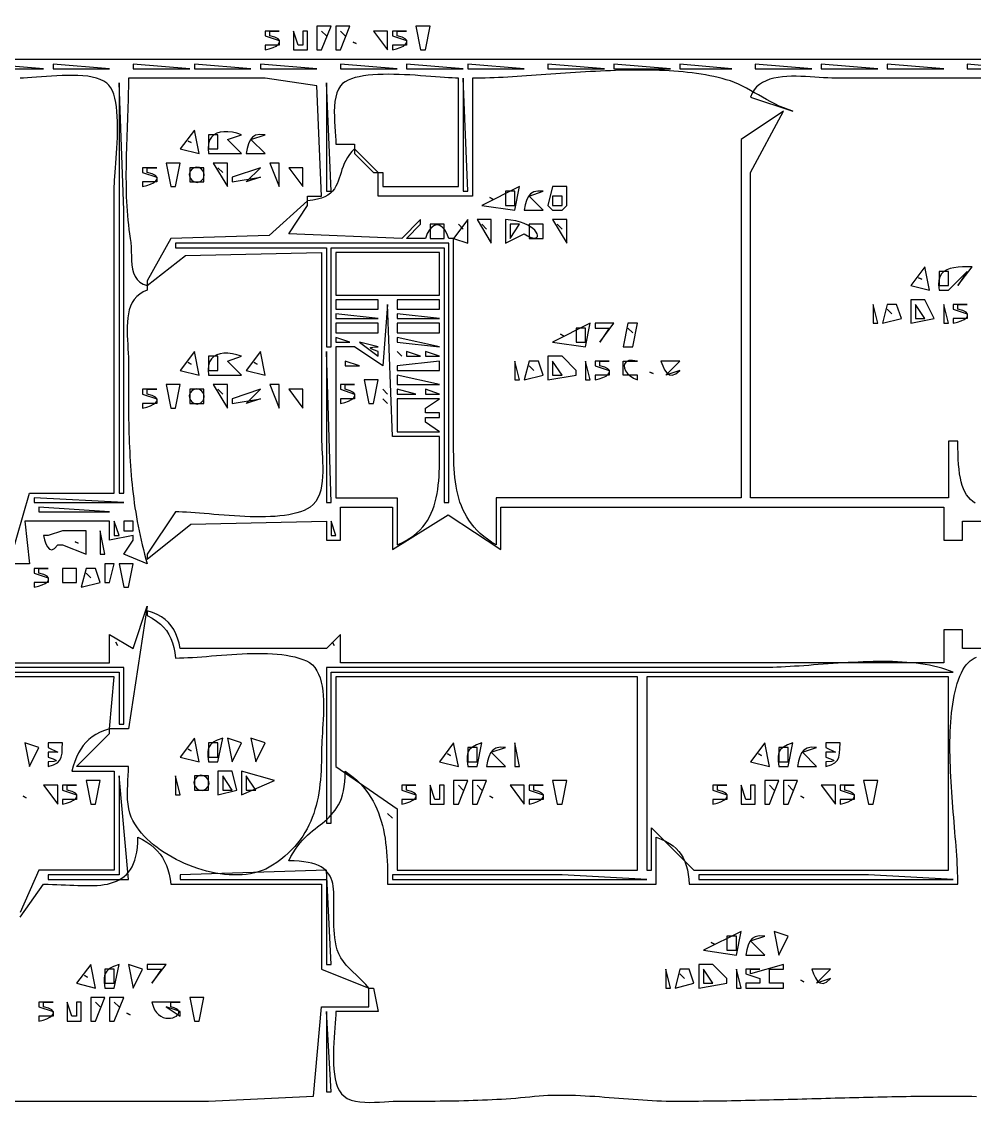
# Model space of a CAD drawing. Extents: x 0 to 1224, y 0 to 792.
# Drawn here: x 914.3 to 1116.5, y 324.7 to 554 of the extents above; entities that cross this region are included whole.
import ezdxf

# ---------------------------------------------------------------- set-up
doc = ezdxf.new("R2010")
doc.units = 0
doc.layers.add('C7', color=7, linetype='CONTINUOUS')

msp = doc.modelspace()

# ---------------------------------------------------------------- linework, layer by layer
at = {"layer": 'C7'}
for points in [[(706, 546), (1159, 546), (1159, 498), (1191, 498), (1191, 453), (1207, 453), (1207, 773), (49, 773)], [(977, 553), (977, 548), (978, 548), (980, 553), (977, 553)], [(981, 553), (981, 548), (982, 548), (984, 553), (981, 553)], [(998, 553), (999, 548), (1000, 548), (1001, 553), (998, 553)], [(966, 552), (966, 551), (969, 550), (969, 549), (966, 549), (966, 548), (966.8898, 548.2117), (967.6847, 548.4919), (968.3419, 548.8242), (968.8187, 549.1924), (969.0722, 549.5801), (969.0599, 549.9711), (968.7389, 550.3489), (968.0665, 550.6973), (967, 551), (967, 552), (969, 552), (966, 552)], [(972, 552), (972, 548), (975, 548), (975, 552), (974, 552), (974, 549), (973, 549), (972, 552)], [(978, 552), (979, 551), (978, 552)], [(982, 552), (983, 551), (982, 552)], [(989, 552), (992, 548), (992, 552), (991, 552), (989, 552)], [(993, 552), (993, 551), (996, 550), (996, 549), (993, 549), (993, 548), (993.8899, 548.2117), (994.6848, 548.4919), (995.342, 548.8242), (995.8187, 549.1924), (996.0722, 549.5801), (996.0599, 549.9711), (995.7388, 550.3489), (995.0665, 550.6973), (994, 551), (994, 552), (996, 552), (993, 552)], [(984.666687, 549.666687), (985.333313, 549.333313), (984.666687, 549.666687)], [(907, 545), (907, 544), (919, 544), (907, 545)], [(921, 545), (921, 544), (933, 544), (921, 545)], [(938, 545), (938, 544), (950, 544), (938, 545)], [(951, 545), (951, 544), (963, 544), (951, 545)], [(965, 545), (965, 544), (977, 544), (965, 545)], [(982, 545), (982, 544), (994, 544), (982, 545)], [(1138, 542), (1087, 542), (1086.2214, 542.0133), (1085.3894, 542.0492), (1084.5114, 542.1014), (1083.5949, 542.1639), (1082.6472, 542.2303), (1081.6759, 542.2947), (1080.6884, 542.3508), (1079.6921, 542.3923), (1078.6946, 542.4133), (1077.7032, 542.4074), (1076.7254, 542.3686), (1075.7687, 542.2906), (1074.8405, 542.1672), (1073.9483, 541.9924), (1073.0995, 541.76), (1072.3016, 541.4637), (1071.562, 541.0974), (1070.8882, 540.6549), (1070.2877, 540.1301), (1069.7678, 539.5168), (1069.3361, 538.8088), (1069, 538), (1078, 535), (1077.0092, 535.322), (1076.0447, 535.688), (1075.104, 536.0914), (1074.1844, 536.5253), (1073.2834, 536.9832), (1072.3983, 537.4583), (1071.5266, 537.9439), (1070.6657, 538.4333), (1069.813, 538.9199), (1068.9659, 539.3968), (1068.1218, 539.8575), (1067.2782, 540.2952), (1066.4324, 540.7032), (1065.5819, 541.0748), (1064.7241, 541.4033), (1063.8564, 541.6821), (1062.9967, 541.9189), (1062.1228, 542.1387), (1061.2352, 542.3419), (1060.3343, 542.529), (1059.4208, 542.7005), (1058.4952, 542.8569), (1057.5579, 542.9986), (1056.6095, 543.1262), (1055.6505, 543.2401), (1054.6814, 543.3408), (1053.7028, 543.4288), (1052.7151, 543.5045), (1051.719, 543.5684), (1050.7149, 543.6211), (1049.7033, 543.663), (1048.6848, 543.6946), (1047.6598, 543.7163), (1046.629, 543.7286), (1045.5928, 543.7321), (1044.5518, 543.7272), (1043.5064, 543.7144), (1042.4573, 543.6942), (1041.4048, 543.667), (1040.3496, 543.6333), (1039.2922, 543.5936), (1038.233, 543.5485), (1037.1727, 543.4983), (1036.1116, 543.4435), (1035.0505, 543.3847), (1033.9897, 543.3223), (1032.9298, 543.2568), (1031.8713, 543.1887), (1030.8147, 543.1184), (1029.7606, 543.0465), (1028.7095, 542.9734), (1027.6619, 542.8996), (1026.6184, 542.8256), (1025.5794, 542.7518), (1024.5454, 542.6788), (1023.5171, 542.607), (1022.4948, 542.537), (1021.4792, 542.4691), (1020.4708, 542.4038), (1019.4701, 542.3418), (1018.4775, 542.2833), (1017.4937, 542.229), (1016.5191, 542.1792), (1015.5543, 542.1345), (1014.5998, 542.0954), (1013.6561, 542.0623), (1012.7238, 542.0358), (1011.8033, 542.0162), (1010.8952, 542.0041), (1010, 542), (1010, 517), (990, 517), (990, 522), (991, 522), (991, 519), (1007, 519), (1007, 542), (1006.3832, 542.0104), (1005.6808, 542.0399), (1004.9003, 542.0855), (1004.0489, 542.1442), (1003.1343, 542.2132), (1002.1638, 542.2895), (1001.1448, 542.3701), (1000.0847, 542.4522), (998.9911, 542.5328), (997.8712, 542.6091), (996.7326, 542.678), (995.5827, 542.7366), (994.4289, 542.7821), (993.2787, 542.8115), (992.1394, 542.8218), (991.0185, 542.8102), (989.9235, 542.7737), (988.8616, 542.7094), (987.8405, 542.6144), (986.8675, 542.4857), (985.9501, 542.3204), (985.0956, 542.1156), (984.3115, 541.8684), (983.6052, 541.5758), (982.9842, 541.2349), (982.4559, 540.8428), (982.0278, 540.3966)], [(996, 545), (996, 544), (1008, 544), (996, 545)], [(1009, 545), (1009, 544), (1021, 544), (1009, 545)], [(1026, 545), (1026, 544), (1038, 544), (1026, 545)], [(1040, 545), (1040, 544), (1052, 544), (1040, 545)], [(1054, 545), (1054, 544), (1065, 544), (1054, 545)], [(1070, 545), (1070, 544), (1082, 544), (1070, 545)], [(1084, 545), (1084, 544), (1096, 544), (1084, 545)], [(1098, 545), (1098, 544), (1110, 544), (1098, 545)], [(1115, 545), (1115, 544), (1126, 544), (1115, 545)], [(912, 440), (916, 454), (934, 454), (934, 519), (934.0116, 519.6317), (934.044, 520.3534), (934.0934, 521.1563), (934.1561, 522.0313), (934.2282, 522.9696), (934.3061, 523.9624), (934.3859, 525.0005), (934.4639, 526.0753), (934.5363, 527.1777), (934.5994, 528.2988), (934.6494, 529.4298), (934.6826, 530.5616), (934.6952, 531.6855), (934.6833, 532.7925), (934.6434, 533.8736), (934.5715, 534.9201), (934.464, 535.9229), (934.317, 536.8731), (934.1268, 537.7619), (933.8897, 538.5803), (933.6019, 539.3195), (933.2596, 539.9704), (932.8591, 540.5243), (932.3966, 540.9722), (931.7616, 541.3946), (931.0292, 541.7428), (930.2101, 542.0228), (929.3148, 542.2402), (928.3541, 542.4011), (927.3386, 542.5112), (926.279, 542.5765), (925.1859, 542.6029), (924.07, 542.5961), (922.9419, 542.5621), (921.8123, 542.5068), (920.6918, 542.4359), (919.5911, 542.3555), (918.521, 542.2713), (917.4919, 542.1893), (916.5146, 542.1153), (915.5997, 542.0551), (914.758, 542.0147), (914, 542)], [(982.0277, 540.3966), (981.5765, 539.695), (981.2331, 538.8877), (980.9849, 537.9921), (980.8195, 537.0255), (980.7244, 536.0053), (980.6872, 534.9489), (980.6954, 533.8736), (980.7365, 532.7969), (980.7981, 531.7362), (980.8677, 530.7087), (980.9329, 529.7319), (980.9811, 528.8232), (981, 528), (985, 528), (985, 527), (984.398, 526.4188), (983.8883, 525.8174), (983.459, 525.1998), (983.0984, 524.5703), (982.7949, 523.9331), (982.5366, 523.2924), (982.312, 522.6524), (982.1091, 522.0174), (981.9165, 521.3914), (981.7222, 520.7789), (981.5146, 520.1838), (981.2819, 519.6105), (981.0126, 519.0632), (980.6947, 518.546), (980.3166, 518.0633), (979.8666, 517.6191), (979.333, 517.2177), (978.704, 516.8633), (977.9679, 516.5601), (977.113, 516.3124), (976.1276, 516.1242), (975, 516), (975, 517), (978, 517), (976.972229, 540.396606), (966, 542), (937, 542), (936.9964, 541.0248), (936.9864, 540.0443), (936.9704, 539.0589), (936.9493, 538.069), (936.9238, 537.0749), (936.8945, 536.0769), (936.8621, 535.0754), (936.8274, 534.0708), (936.791, 533.0634), (936.7536, 532.0535), (936.716, 531.0416), (936.6789, 530.0279), (936.6428, 529.0128), (936.6086, 527.9967), (936.577, 526.9799), (936.5486, 525.9628), (936.5241, 524.9457), (936.5043, 523.929), (936.4898, 522.913), (936.4813, 521.8981), (936.4796, 520.8846), (936.4853, 519.8729), (936.4991, 518.8633), (936.5218, 517.8563), (936.5541, 516.852), (936.5965, 515.851), (936.6499, 514.8535), (936.715, 513.8599), (936.7924, 512.8706), (936.8828, 511.8858), (936.987, 510.906), (937.1055, 509.9316), (937.2393, 508.9628), (937.3889, 508), (937.5002, 507.1104), (937.564, 506.1808), (937.6008, 505.2275), (937.6311, 504.267), (937.6754, 503.3155), (937.7543, 502.3896), (937.8883, 501.5056), (938.098, 500.6799), (938.4038, 499.9289), (938.8264, 499.269), (939.3863, 498.7166), (940.1039, 498.2881), (941, 498), (941, 497), (940.138, 496.6446), (939.3958, 496.1973), (938.7651, 495.6659), (938.2374, 495.058), (937.8045, 494.3813), (937.4579, 493.6436), (937.1892, 492.8525), (936.9902, 492.0157), (936.8524, 491.141), (936.7674, 490.2361), (936.7269, 489.3085), (936.7225, 488.3661), (936.7459, 487.4166), (936.7887, 486.4675), (936.8424, 485.5267), (936.8988, 484.6019), (936.9494, 483.7007), (936.9859, 482.8308), (937, 482), (936.9996, 480.954), (936.9988, 479.9124), (936.9979, 478.875), (936.9972, 477.8417), (936.9972, 476.8123), (936.9981, 475.7867), (937.0003, 474.7646), (937.0043, 473.7459), (937.0103, 472.7305), (937.0187, 471.7182), (937.0299, 470.7089), (937.0442, 469.7023), (937.062, 468.6983), (937.0837, 467.6968), (937.1095, 466.6976), (937.14, 465.7005), (937.1753, 464.7054), (937.2159, 463.7121), (937.2622, 462.7205), (937.3145, 461.7303), (937.3731, 460.7415), (937.4385, 459.7539), (937.511, 458.7673), (937.5908, 457.7815), (937.6785, 456.7964), (937.7744, 455.8119), (937.8787, 454.8277), (937.992, 453.8437), (938.1144, 452.8598), (938.2465, 451.8757), (938.3885, 450.8914), (938.5409, 449.9067), (938.7039, 448.9213), (938.8779, 447.9352), (939.0633, 446.9482), (939.2605, 445.9601), (939.4698, 444.9708), (939.6916, 443.9801), (939.9261, 442.9878), (940.1739, 441.9938), (940.4352, 440.998), (940.7105, 440.0001), (941, 439), (936, 441), (938, 444), (938, 445), (933, 444), (933, 448), (915, 448), (916, 439), (912, 439)], [(1008, 542), (1008, 518), (1009, 518), (1008, 542)], [(935, 541), (935, 454), (936, 454), (936.003845, 514), (935, 541)], [(979, 541), (979, 518), (980, 518), (979, 541)], [(1076, 535), (1067, 529), (1067, 453), (1015, 453), (1015, 443), (1014.0615, 443.578), (1013.1906, 444.1777), (1012.3849, 444.7986), (1011.6416, 445.4404), (1010.9585, 446.1025), (1010.3328, 446.7846), (1009.7621, 447.4863), (1009.2438, 448.2071), (1008.7755, 448.9467), (1008.3545, 449.7045), (1007.9784, 450.4802), (1007.6447, 451.2734), (1007.3507, 452.0837), (1007.0941, 452.9106), (1006.8721, 453.7537), (1006.6825, 454.6126), (1006.5225, 455.4869), (1006.3897, 456.3762), (1006.2815, 457.28), (1006.1954, 458.1979), (1006.129, 459.1295), (1006.0796, 460.0745), (1006.0447, 461.0323), (1006.0219, 462.0026), (1006.0085, 462.9849), (1006.0021, 463.9789), (1006.0001, 464.984), (1006, 466), (1006, 508), (1009, 507), (1009, 512), (1006, 508), (1005, 508), (1004.584, 509.0377), (1004.1121, 509.8449), (1003.598, 510.4214), (1003.056, 510.7673), (1002.5, 510.8826), (1001.9439, 510.7673), (1001.4019, 510.4214), (1000.8878, 509.8448), (1000.4159, 509.0377), (1000, 508), (996, 508), (999, 511), (999, 512), (995, 508), (971, 509), (975, 515), (975, 516), (966.86731, 508.603394), (946, 508), (941, 499), (941, 498), (949.128845, 504.396606), (978, 505), (978, 465), (978.0141, 464.2255), (978.0504, 463.3805), (978.0992, 462.4775), (978.1512, 461.5285), (978.1968, 460.5459), (978.2265, 459.5419), (978.2309, 458.5288), (978.2005, 457.519), (978.1257, 456.5246), (977.9972, 455.5579), (977.8055, 454.6313), (977.541, 453.7569), (977.1944, 452.9471), (976.756, 452.2141), (976.2164, 451.5702), (975.5663, 451.0277), (974.953, 450.6509), (974.2773, 450.3183), (973.5434, 450.0278), (972.7553, 449.7771), (971.9174, 449.564), (971.0337, 449.3862), (970.1085, 449.2417), (969.146, 449.1281), (968.1503, 449.0433), (967.1257, 448.9851), (966.0763, 448.9513), (965.0064, 448.9395), (963.92, 448.9478), (962.8214, 448.9737), (961.7148, 449.0152), (960.6043, 449.07), (959.4942, 449.136), (958.3886, 449.2108), (957.2918, 449.2923), (956.2079, 449.3783), (955.141, 449.4667), (954.0955, 449.555), (953.0754, 449.6413), (952.085, 449.7232), (951.1285, 449.7986), (950.2099, 449.8652), (949.3336, 449.9208), (948.5038, 449.9633), (947.7245, 449.9904), (947, 450), (941, 441), (941, 440), (950.212952, 447.396606), (979, 448), (979, 444), (982, 444), (982, 451), (993, 451), (993, 442), (1004.869629, 449.368835), (1016, 442), (1016, 451), (1110, 451), (1110, 444), (1114, 444), (1114, 448), (1127, 448)], [(1116.673, 451.8144), (1116.1385, 452.1984), (1115.6559, 452.6296), (1115.2226, 453.1105), (1114.8364, 453.6436), (1114.4948, 454.2313), (1114.1955, 454.8761), (1113.9361, 455.5803), (1113.7141, 456.3465), (1113.5272, 457.1771), (1113.3729, 458.0745), (1113.249, 459.0412), (1113.153, 460.0797), (1113.0824, 461.1923), (1113.035, 462.3816), (1113.0083, 463.65), (1113, 465), (1111, 465), (1111, 453), (1069, 453), (1069.019287, 521.996155), (1076, 535)], [(951, 531), (948, 527), (952, 526), (951, 531)], [(954, 526), (961, 526), (958, 529), (961, 530), (960.012, 530.3037), (959.0482, 530.5178), (958.1234, 530.6345), (957.2524, 530.6459), (956.4501, 530.544), (955.7312, 530.3211), (955.1106, 529.9692), (954.6031, 529.4805), (954.2234, 528.8471), (953.9865, 528.0611), (953.907, 527.1147), (954, 526)], [(954, 530), (954, 527), (956, 527), (956, 530), (954, 530)], [(962, 526), (966, 526), (963, 529), (966, 530), (964.866, 530.0624), (963.9871, 529.8794), (963.3227, 529.4714), (962.8323, 528.8591), (962.4754, 528.0627), (962.2115, 527.1028), (962, 526)], [(949.666687, 528.666687), (950.333313, 528.333313), (949.666687, 528.666687)], [(985, 527), (985, 526), (989, 522), (990, 522), (985, 527)], [(940, 523), (940, 522), (943, 521), (943, 520), (940, 520), (940, 519), (940.8899, 519.2117), (941.6848, 519.4919), (942.342, 519.8242), (942.8187, 520.1925), (943.0722, 520.5802), (943.0599, 520.9711), (942.7388, 521.3489), (942.0665, 521.6973), (941, 522), (941, 523), (943, 523), (940, 523)], [(945, 524), (946, 519), (947, 519), (948, 524), (945, 524)], [(950.602661, 522.843384), (950.0654, 522.2691), (949.8974, 521.6017), (950.0358, 520.9351), (950.4177, 520.3632), (950.9804, 519.9802), (951.6612, 519.88), (952.3973, 520.1566), (952.9344, 520.7307), (953.1024, 521.3981), (952.9641, 522.0647), (952.5822, 522.6366), (952.0195, 523.0196), (951.3387, 523.1199), (950.6027, 522.8434)], [(950, 523), (950, 520), (953, 520), (953, 523), (950, 523)], [(955, 524), (958, 519), (958, 524), (955, 524)], [(956, 523), (957, 522), (956, 523)], [(959, 521), (959, 520), (965, 521), (962, 520), (965, 523), (959, 521)], [(967, 524), (969, 519), (969, 524), (967, 524)], [(971, 523), (974, 519), (974, 523), (973, 523), (971, 523)], [(1012, 515), (1019, 514), (1020, 519), (1012, 515)], [(1027, 519), (1026, 515), (1027, 514), (1029, 514), (1030, 515), (1030, 519), (1027, 519)], [(1013.666687, 516.666687), (1014.333313, 516.333313), (1013.666687, 516.666687)], [(1017, 518), (1017, 515), (1019, 515), (1019, 518), (1017, 518)], [(1021, 514), (1025, 514), (1022, 517), (1025, 518), (1023.866, 518.0624), (1022.9871, 517.8794), (1022.3227, 517.4714), (1021.8323, 516.859), (1021.4754, 516.0626), (1021.2115, 515.1028), (1021, 514)], [(1027, 517), (1027, 515), (1029, 515), (1029, 517), (1027, 517)], [(1011, 512), (1014, 507), (1014, 512), (1011, 512)], [(1017, 512), (1017, 507), (1021, 509), (1021.6752, 508.5797), (1022.2603, 508.2938), (1022.7538, 508.1299), (1023.1543, 508.0756), (1023.4602, 508.1186), (1023.6702, 508.2464), (1023.7827, 508.4467), (1023.7964, 508.7072), (1023.7096, 509.0153), (1023.5211, 509.3589), (1023.2292, 509.7254), (1022.8326, 510.1026), (1022.3297, 510.4779), (1021.7192, 510.8392), (1020.9995, 511.1739), (1020.1692, 511.4697), (1019.2268, 511.7142), (1018.1709, 511.8951), (1017, 512)], [(1027, 512), (1030, 507), (1030, 512), (1027, 512)], [(1001, 511), (1001, 508), (1004, 508), (1004, 511), (1001, 511)], [(1007, 511), (1008, 510), (1007, 511)], [(1012, 511), (1013, 510), (1012, 511)], [(1018, 511), (1018, 508), (1020, 511), (1018, 511)], [(1022, 511), (1022, 508), (1025, 508), (1025, 511), (1022, 511)], [(1028, 511), (1029, 510), (1028, 511)], [(947, 507), (947, 506), (979, 506), (979, 485), (980, 485), (980, 506), (1004, 506), (1004, 452), (1005, 452), (1005, 507), (947, 507)], [(981, 505), (981, 496), (1003, 496), (1003, 505), (981, 505)], [(1106, 502), (1103, 498), (1107, 497), (1106, 502)], [(1109, 497), (1111, 497), (1115, 501), (1113, 498), (1116, 502), (1114.9705, 501.9861), (1113.9788, 501.9576), (1113.0378, 501.8968), (1112.1605, 501.7863), (1111.36, 501.6083), (1110.6492, 501.3454), (1110.0413, 500.98), (1109.5493, 500.4944), (1109.1861, 499.8713), (1108.9648, 499.0928), (1108.8984, 498.1416), (1109, 497)], [(1109, 501), (1109, 498), (1111, 498), (1111, 501), (1109, 501)], [(1104.666626, 499.666656), (1105.333374, 499.333344), (1104.666626, 499.666656)], [(981, 495), (981, 493), (990, 493), (990, 495), (981, 495)], [(992, 494), (991, 481), (985, 485), (981, 485), (981, 453), (994, 453), (994, 443), (994.9868, 443.428), (995.8994, 443.8974), (996.7407, 444.4066), (997.5133, 444.9538), (998.2204, 445.5373), (998.8647, 446.1554), (999.4492, 446.8064), (999.9766, 447.4887), (1000.45, 448.2004), (1000.8722, 448.9399), (1001.246, 449.7055), (1001.5744, 450.4955), (1001.8603, 451.3081), (1002.1065, 452.1417), (1002.3158, 452.9945), (1002.4913, 453.8649), (1002.6358, 454.7511), (1002.7521, 455.6514), (1002.8432, 456.5642), (1002.9119, 457.4877), (1002.9612, 458.4202), (1002.9938, 459.36), (1003.0128, 460.3054), (1003.0209, 461.2548), (1003.021, 462.2062), (1003.0161, 463.1582), (1003.0091, 464.109), (1003.0027, 465.0568), (1003, 466), (993, 466), (992, 494)], [(994, 495), (994, 493), (1003, 493), (1003, 495), (994, 495)], [(1095, 494), (1095, 490), (1096, 490), (1095, 494)], [(1098, 494), (1097, 490), (1101, 491), (1100, 494), (1098, 494)], [(1098, 493), (1099, 492), (1098, 493)], [(1103, 495), (1103, 490), (1108, 491), (1106, 495), (1103, 495)], [(1104, 494), (1104, 491), (1105, 491), (1106, 491), (1104, 494)], [(1110, 494), (1110, 490), (1111, 490), (1110, 494)], [(1112, 494), (1112, 493), (1115, 492), (1115, 491), (1112, 491), (1112, 490), (1112.8898, 490.2117), (1113.6847, 490.4919), (1114.3419, 490.8242), (1114.8187, 491.1925), (1115.0722, 491.5802), (1115.0599, 491.9711), (1114.7389, 492.3489), (1114.0665, 492.6973), (1113, 493), (1113, 494), (1115, 494), (1112, 494)], [(981, 492), (981, 491), (990, 491), (981, 492)], [(994, 492), (994, 491), (1003, 491), (994, 492)], [(981, 490), (981, 488), (990, 488), (990, 490), (981, 490)], [(994, 490), (994, 488), (1003, 488), (1003, 490), (994, 490)], [(1027, 486), (1034, 485), (1035, 490), (1027, 486)], [(1032, 489), (1032, 486), (1034, 486), (1034, 489), (1032, 489)], [(1036, 490), (1036, 489), (1039, 489), (1037, 486), (1040, 490), (1036, 490)], [(1043, 490), (1042, 485), (1043, 485), (1044, 485), (1045, 490), (1043, 490)], [(1043, 489), (1044, 488), (1043, 489)], [(981, 487), (981, 486), (984, 486), (981, 487)], [(994, 487), (994, 486), (1003, 485), (994, 487)], [(1028.666626, 487.666656), (1029.333374, 487.333344), (1028.666626, 487.666656)], [(951, 484), (948, 480), (952, 479), (951, 484)], [(965, 484), (962, 480), (966, 479), (965, 484)], [(979, 484), (979, 452), (980, 452), (979, 484)], [(986, 486), (990, 483), (990, 484), (989.0021, 484.3548), (988.4176, 484.6342), (988.3321, 484.8361), (988.831, 484.9587), (990, 485), (986, 486)], [(994, 484), (995, 483), (994, 484)], [(996, 484), (996, 483), (999, 483), (996, 484)], [(1000, 484), (1000, 483), (1003, 483), (1000, 484)], [(949.666687, 481.666656), (950.333313, 481.333344), (949.666687, 481.666656)], [(954, 479), (961, 479), (958, 482), (961, 483), (960.012, 483.3037), (959.0482, 483.5179), (958.1234, 483.6346), (957.2524, 483.6459), (956.4501, 483.5441), (955.7312, 483.3212), (955.1106, 482.9693), (954.603, 482.4806), (954.2234, 481.8471), (953.9864, 481.0612), (953.907, 480.1147), (954, 479)], [(954, 483), (954, 480), (956, 480), (956, 483), (954, 483)], [(963.666687, 481.666656), (964.333313, 481.333344), (963.666687, 481.666656)], [(983, 482), (983, 481), (986, 481), (983, 482)], [(994, 481), (994, 480), (1003, 480), (1003, 482), (994, 481)], [(1019, 482), (1019, 478), (1020, 478), (1019, 482)], [(1022, 482), (1021, 478), (1025, 479), (1024, 482), (1022, 482)], [(1026, 483), (1026, 478), (1032, 479), (1032, 480), (1029, 483), (1026, 483)], [(1027, 482), (1027, 479), (1028, 479), (1029, 479), (1027, 482)], [(1034, 482), (1034, 478), (1035, 478), (1034, 482)], [(1036, 482), (1036, 481), (1039, 480), (1039, 479), (1036, 479), (1036, 478), (1036.8898, 478.2117), (1037.6847, 478.4919), (1038.3419, 478.8242), (1038.8187, 479.1925), (1039.0722, 479.5802), (1039.0599, 479.9711), (1038.7389, 480.3489), (1038.0665, 480.6973), (1037, 481), (1037, 482), (1039, 482), (1036, 482)], [(1045, 478), (1045, 479), (1042, 479), (1042, 482), (1045, 482), (1043.9802, 482.1463), (1043.1989, 482.0889), (1042.6445, 481.8617), (1042.3055, 481.4985), (1042.1705, 481.0334), (1042.228, 480.5002), (1042.4664, 479.9328), (1042.8743, 479.3651), (1043.4401, 478.8312), (1044.1525, 478.3648), (1045, 478)], [(1050, 482), (1050.3568, 481.0001), (1050.7618, 480.1368), (1051.229, 479.471), (1051.7724, 479.0636), (1052.406, 478.9753), (1053.1438, 479.2671), (1054, 480), (1051, 479), (1054, 482), (1050, 482)], [(1022, 481), (1023, 480), (1022, 481)], [(1047.666626, 479.666656), (1048.333374, 479.333344), (1047.666626, 479.666656)], [(945, 477), (946, 472), (947, 472), (948, 477), (945, 477)], [(955, 477), (958, 472), (958, 477), (955, 477)], [(967, 477), (969, 472), (969, 477), (967, 477)], [(982, 477), (982, 476), (985, 475), (985, 474), (982, 474), (982, 473), (982.8899, 473.2117), (983.6848, 473.4919), (984.342, 473.8242), (984.8188, 474.1925), (985.0723, 474.5802), (985.06, 474.9711), (984.7389, 475.3489), (984.0665, 475.6973), (983, 476), (983, 477), (985, 477), (982, 477)], [(987, 478), (988, 473), (989, 473), (990, 478), (987, 478)], [(994, 479), (994, 477), (1003, 477), (994, 479)], [(940, 476), (940, 475), (943, 474), (943, 473), (940, 473), (940, 472), (940.8899, 472.2117), (941.6848, 472.4919), (942.342, 472.8242), (942.8188, 473.1924), (943.0724, 473.5801), (943.06, 473.9711), (942.739, 474.3489), (942.0665, 474.6973), (941, 475), (941, 476), (943, 476), (940, 476)], [(950.602661, 475.843384), (950.0654, 475.2691), (949.8974, 474.6017), (950.0358, 473.9351), (950.4177, 473.3633), (950.9804, 472.9802), (951.6612, 472.88), (952.3973, 473.1566), (952.9344, 473.7307), (953.1025, 474.3981), (952.9641, 475.0648), (952.5822, 475.6366), (952.0195, 476.0197), (951.3387, 476.1199), (950.6027, 475.8434)], [(950, 476), (950, 473), (953, 473), (953, 476), (950, 476)], [(956, 476), (957, 475), (956, 476)], [(959, 474), (959, 473), (965, 474), (962, 473), (965, 476), (959, 474)], [(971, 476), (974, 472), (974, 476), (973, 476), (971, 476)], [(991, 476), (992, 475), (991, 476)], [(994, 476), (994, 475), (998, 475), (994, 476)], [(1000, 476), (1000, 475), (1003, 475), (1000, 476)], [(991, 474), (992, 473), (991, 474)], [(994, 474), (994, 467), (1003, 467), (1000, 469), (1000, 470), (1003, 470), (1003, 471), (1000, 471), (1000, 472), (1003, 474), (994, 474)], [(917, 453), (917, 452), (936, 452), (917, 453)], [(918, 451), (918, 450), (933, 450), (918, 451)], [(934, 448), (934, 445), (935, 445), (934, 448)], [(936, 448), (936, 446), (938, 446), (938, 448), (936, 448)], [(980, 448), (980, 445), (981, 445), (980, 448)], [(923, 446), (920, 445), (919, 445), (919.2117, 444.0964), (919.4904, 443.2551), (919.8392, 442.5622), (920.2614, 442.104), (920.7601, 441.9667), (921.3385, 442.2366), (922, 443), (923, 443), (928, 441), (928, 446), (923, 446)], [(931, 446), (931, 441), (932, 441), (931, 446)], [(925.666687, 443.666656), (926.333313, 443.333344), (925.666687, 443.666656)], [(917, 438), (917, 437), (920, 436), (920, 435), (917, 435), (917, 434), (917.8898, 434.2117), (918.6847, 434.4919), (919.3419, 434.8242), (919.8187, 435.1924), (920.0723, 435.5801), (920.0599, 435.9711), (919.7389, 436.3489), (919.0665, 436.6973), (918, 437), (918, 438), (920, 438), (917, 438)], [(923, 438), (923, 435), (924, 435), (925, 435), (926, 435), (926, 438), (925, 438), (923, 438)], [(928, 438), (927, 434), (931, 435), (930, 438), (928, 438)], [(932, 439), (932, 435), (933, 435), (934, 439), (932, 439)], [(935, 439), (936, 434), (937, 434), (938, 439), (935, 439)], [(928, 437), (929, 436), (928, 437)], [(893, 418), (933, 418), (933, 424), (938, 421), (941, 430), (937, 404), (933, 404), (934, 415), (894, 415)], [(941, 429), (941, 428), (942.0445, 427.439), (942.9664, 426.8457), (943.7733, 426.2136), (944.4728, 425.5363), (945.0726, 424.8076), (945.58, 424.0211), (946.0029, 423.1705), (946.3487, 422.2494), (946.6251, 421.2515), (946.8397, 420.1705), (947, 419), (947.8409, 419.0093), (948.7204, 419.036), (949.6353, 419.0778), (950.5824, 419.1323), (951.5585, 419.1973), (952.5606, 419.2705), (953.5854, 419.3498), (954.6298, 419.4328), (955.6907, 419.5173), (956.7648, 419.6009), (957.8491, 419.6816), (958.9403, 419.7569), (960.0354, 419.8247), (961.1311, 419.8826), (962.2243, 419.9285), (963.3118, 419.96), (964.3905, 419.9749), (965.4573, 419.9709), (966.5089, 419.9458), (967.5422, 419.8974), (968.5541, 419.8232), (969.5414, 419.7212), (970.5009, 419.589), (971.4295, 419.4244), (972.324, 419.2251), (973.1813, 418.9889), (973.9982, 418.7135), (974.7716, 418.3966), (975.4508, 418.0162), (976.0438, 417.534), (976.5558, 416.9588), (976.9922, 416.2994), (977.3582, 415.5644), (977.6593, 414.7626), (977.9008, 413.9028), (978.088, 412.9937), (978.2263, 412.0442), (978.321, 411.0629), (978.3774, 410.0587), (978.4009, 409.0402), (978.3968, 408.0163), (978.3705, 406.9956), (978.3272, 405.987), (978.2724, 404.9992), (978.2114, 404.041), (978.1495, 403.1211), (978.0921, 402.2483), (978.0445, 401.4313), (978.012, 400.679), (978, 400), (977.9963, 398.9956), (977.9841, 398.0003), (977.9619, 397.0142), (977.9279, 396.0377), (977.8806, 395.0711), (977.8184, 394.1146), (977.7395, 393.1687), (977.6423, 392.2336), (977.5253, 391.3096), (977.3867, 390.3971), (977.2251, 389.4963), (977.0386, 388.6076), (976.8257, 387.7313), (976.5848, 386.8676), (976.3143, 386.0169), (976.0124, 385.1796), (975.6776, 384.3558), (975.3082, 383.546), (974.9027, 382.7504), (974.4593, 381.9694), (973.9764, 381.2032), (973.4524, 380.4522), (972.8858, 379.7167), (972.2747, 378.997), (971.6177, 378.2934), (970.9131, 377.6062), (970.1592, 376.9357), (969.3544, 376.2822), (968.4971, 375.6461), (967.5857, 375.0277)], [(1127, 421), (1114, 421), (1114, 425), (1110, 425), (1110, 418), (982, 418), (982, 424), (979, 421), (948, 421), (947.7346, 422.1478), (947.4185, 423.199), (947.0437, 424.1576), (946.6025, 425.0279), (946.0871, 425.8142), (945.4897, 426.5205), (944.8024, 427.151), (944.0177, 427.7101), (943.1275, 428.2018), (942.1242, 428.6303), (941, 429)], [(934.333313, 422.333344), (934.666687, 421.666656), (934.333313, 422.333344)], [(980.333313, 422.333344), (980.666687, 421.666656), (980.333313, 422.333344)], [(981.3178, 357.1041), (981.1044, 357.956), (980.9332, 358.8014), (980.7998, 359.6394), (980.7001, 360.4688), (980.6298, 361.2885), (980.5845, 362.0975), (980.5601, 362.8946), (980.5522, 363.6788), (980.5566, 364.4489), (980.569, 365.204), (980.5851, 365.9429), (980.6007, 366.6645), (980.6115, 367.3677), (980.6133, 368.0515), (980.6018, 368.7148), (980.5726, 369.3565), (980.5216, 369.9755), (980.4445, 370.5707), (980.3369, 371.1411), (980.1947, 371.6855), (980.0136, 372.2028), (979.7893, 372.6921), (979.5175, 373.1521), (979.194, 373.5819), (978.8144, 373.9803), (978.3746, 374.3462), (977.8703, 374.6786), (977.2971, 374.9764), (976.6509, 375.2384), (975.9273, 375.4636), (975.1221, 375.651), (974.2311, 375.7994), (973.2499, 375.9078), (972.1742, 375.975), (971, 376), (971.4539, 376.8906), (971.9262, 377.7086), (972.4146, 378.4598), (972.9165, 379.1501), (973.4298, 379.7854), (973.952, 380.3715), (974.4807, 380.9144), (975.0136, 381.4199), (975.5483, 381.894), (976.0824, 382.3424), (976.6136, 382.7712), (977.1395, 383.1861), (977.6578, 383.593), (978.166, 383.998), (978.6618, 384.4067), (979.1428, 384.8252), (979.6067, 385.2593), (980.0511, 385.7148), (980.4736, 386.1977), (980.8718, 386.7139), (981.2435, 387.2693), (981.5861, 387.8696), (981.8974, 388.5209), (982.175, 389.229), (982.4166, 389.9998), (982.6196, 390.8391), (982.7819, 391.7529), (982.9009, 392.7471), (982.9744, 393.8275), (983, 395), (983.8704, 394.3838), (984.6832, 393.7425), (985.4402, 393.077), (986.1434, 392.3881), (986.7947, 391.6766), (987.3963, 390.9433), (987.9499, 390.1892), (988.4576, 389.4149), (988.9214, 388.6214), (989.3432, 387.8096), (989.725, 386.9801), (990.0687, 386.1339), (990.3764, 385.2718), (990.6499, 384.3947), (990.8913, 383.5033), (991.1025, 382.5985), (991.2856, 381.6811), (991.4423, 380.752), (991.5749, 379.8121), (991.6851, 378.862), (991.7749, 377.9028), (991.8464, 376.9352), (991.9015, 375.96), (991.9422, 374.9781), (991.9704, 373.9903), (991.9881, 372.9974), (991.9973, 372.0004), (992, 371), (1049, 371), (1049, 381), (1050.0352, 380.6021), (1050.97, 380.1647), (1051.8087, 379.6853), (1052.556, 379.1618), (1053.2164, 378.5918), (1053.7944, 377.9731), (1054.2946, 377.3035), (1054.7216, 376.5807), (1055.0798, 375.8024), (1055.3739, 374.9664), (1055.6085, 374.0704), (1055.7879, 373.1122), (1055.9169, 372.0894), (1056, 371), (1113, 371), (1112.9941, 371.8033), (1112.977, 372.6326), (1112.9495, 373.4867), (1112.9125, 374.3642), (1112.8668, 375.2639), (1112.8131, 376.1846), (1112.7525, 377.125), (1112.6856, 378.0839), (1112.6133, 379.06), (1112.5365, 380.0521), (1112.4559, 381.0589), (1112.3724, 382.0791), (1112.2869, 383.1116), (1112.2001, 384.155), (1112.1129, 385.2081), (1112.0261, 386.2697), (1111.9406, 387.3386), (1111.8572, 388.4133), (1111.7767, 389.4928), (1111.7, 390.5758), (1111.6278, 391.661), (1111.561, 392.7471), (1111.5005, 393.833), (1111.447, 394.9173), (1111.4015, 395.9988), (1111.3647, 397.0762), (1111.3374, 398.1484), (1111.3206, 399.2141), (1111.3149, 400.2719), (1111.3214, 401.3207), (1111.3407, 402.3593), (1111.3737, 403.3862), (1111.4213, 404.4004), (1111.4843, 405.4006), (1111.5635, 406.3854), (1111.6597, 407.3537), (1111.7738, 408.3042), (1111.9066, 409.2357), (1112.059, 410.1469), (1112.2317, 411.0365), (1112.4256, 411.9033), (1112.6416, 412.7461), (1112.8804, 413.5636), (1113.1429, 414.3545), (1113.4299, 415.1177), (1113.7423, 415.8518), (1114.0639, 416.4938), (1114.4122, 417.0622), (1114.7851, 417.5616), (1115.181, 417.9964), (1115.5978, 418.3713), (1116.0337, 418.6908), (1116.4869, 418.9595), (1116.9555, 419.1819)], [(979, 417), (979, 384), (980, 384), (980, 416), (1112, 416), (1111.2181, 416.3087), (1110.4104, 416.5905), (1109.5782, 416.8463), (1108.7226, 417.0772), (1107.845, 417.2841), (1106.9466, 417.468), (1106.0286, 417.6299), (1105.0922, 417.7707), (1104.1387, 417.8914), (1103.1693, 417.9931), (1102.1852, 418.0766), (1101.1878, 418.1429), (1100.1782, 418.1931), (1099.1577, 418.2281), (1098.1275, 418.2489), (1097.0888, 418.2565), (1096.043, 418.2517), (1094.9911, 418.2357), (1093.9346, 418.2094), (1092.8745, 418.1738), (1091.8122, 418.1298), (1090.7489, 418.0784), (1089.6858, 418.0206), (1088.6241, 417.9574), (1087.5652, 417.8898), (1086.5102, 417.8187), (1085.4603, 417.7451), (1084.4169, 417.6699), (1083.3812, 417.5943), (1082.3543, 417.519), (1081.3376, 417.4452), (1080.3322, 417.3738), (1079.3394, 417.3058), (1078.3605, 417.2421), (1077.3967, 417.1837), (1076.4492, 417.1316), (1075.5193, 417.0868), (1074.6082, 417.0503), (1073.7171, 417.023), (1072.8472, 417.0059), (1072, 417), (979, 417)], [(892, 417), (892, 327), (893, 327), (893, 372), (909, 372), (909, 373), (893, 373), (893, 416), (935, 416), (935, 405), (936, 405), (936, 417), (892, 417)], [(981, 415), (981, 396), (994, 387), (994, 374), (1045, 374), (1045, 415), (981, 415)], [(1047, 415), (1047, 374), (1048, 374), (1048, 383), (1057, 374), (1111, 374), (1111, 415), (1047, 415)], [(937.6033, 385.2237), (937.2851, 386.0909), (937.058, 387.0149), (936.9092, 387.9841), (936.8259, 388.9872), (936.7952, 390.0128), (936.8044, 391.0495), (936.8406, 392.0858), (936.8911, 393.1105), (936.943, 394.112), (936.9836, 395.0789), (937, 396), (926, 396), (933, 403), (933, 404), (931.9409, 403.6577), (930.9769, 403.2597), (930.1023, 402.8053), (929.3112, 402.2938), (928.598, 401.7245), (927.9568, 401.0966), (927.3818, 400.4093), (926.8673, 399.6621), (926.4076, 398.854), (925.9967, 397.9845), (925.629, 397.0528), (925.2987, 396.0582), (925, 395), (934, 395), (934, 374), (918, 374), (914, 365)], [(951, 402), (948, 398), (952, 397), (951, 402)], [(954, 397), (956, 397), (957, 402), (955.852, 401.5726), (954.9911, 401.12), (954.389, 400.5998), (954.0173, 399.9699), (953.8475, 399.1881), (953.8512, 398.2122), (954, 397)], [(958, 402), (959, 397), (961, 401), (958, 402)], [(963, 402), (964, 397), (966, 401), (963, 402)], [(915, 401), (916, 396), (918, 400), (915, 401)], [(920, 401), (920, 400), (922, 399), (920, 399), (920, 398), (920.9978, 397.645), (921.5823, 397.3657), (921.6678, 397.1638), (921.1689, 397.0412), (920, 397), (920, 396), (921.1244, 396.3259), (921.919, 396.7538), (922.4426, 397.3001), (922.7538, 397.9814), (922.9113, 398.8141), (922.9738, 399.8148), (923, 401), (920, 401)], [(949.666687, 399.666656), (950.333313, 399.333344), (949.666687, 399.666656)], [(954, 401), (954, 398), (956, 398), (956, 401), (954, 401)], [(1006, 401), (1003, 397), (1007, 396), (1006, 401)], [(1009, 396), (1011, 396), (1012, 401), (1010.8519, 400.5726), (1009.9911, 400.12), (1009.389, 399.5998), (1009.0173, 398.9699), (1008.8475, 398.1881), (1008.8512, 397.2122), (1009, 396)], [(1009, 400), (1009, 397), (1011, 397), (1011, 400), (1009, 400)], [(1013, 396), (1017, 396), (1014, 399), (1017, 400), (1015.866, 400.0623), (1014.9871, 399.8793), (1014.3227, 399.4714), (1013.8323, 398.859), (1013.4754, 398.0626), (1013.2115, 397.1028), (1013, 396)], [(1019, 401), (1019, 396), (1020, 396), (1019, 401)], [(1072, 401), (1069, 397), (1073, 396), (1072, 401)], [(1075, 396), (1077, 396), (1078, 401), (1076.8519, 400.5726), (1075.991, 400.1199), (1075.389, 399.5998), (1075.0172, 398.9699), (1074.8475, 398.1881), (1074.8512, 397.2122), (1075, 396)], [(1075, 400), (1075, 397), (1077, 397), (1077, 400), (1075, 400)], [(1079, 396), (1083, 396), (1080, 399), (1083, 400), (1081.866, 400.0623), (1080.9871, 399.8793), (1080.3227, 399.4714), (1079.8323, 398.859), (1079.4754, 398.0627), (1079.2115, 397.1028), (1079, 396)], [(1085, 401), (1085, 400), (1087, 399), (1085, 399), (1085, 398), (1085.9979, 397.645), (1086.5824, 397.3657), (1086.6678, 397.1638), (1086.1689, 397.0412), (1085, 397), (1085, 396), (1086.1244, 396.3259), (1086.919, 396.7537), (1087.4426, 397.3001), (1087.7538, 397.9813), (1087.9113, 398.8141), (1087.9738, 399.8148), (1088, 401), (1085, 401)], [(1004.666687, 398.666656), (1005.333313, 398.333344), (1004.666687, 398.666656)], [(1070.666626, 398.666656), (1071.333374, 398.333344), (1070.666626, 398.666656)], [(956, 395), (956, 390), (960, 391), (959, 395), (956, 395)], [(961, 395), (961, 390), (968, 393), (961, 395)], [(935, 394), (935, 373), (920, 373), (920, 372), (937, 372), (935, 394)], [(928, 393), (929, 388), (930, 388), (931, 393), (928, 393)], [(947, 394), (947, 390), (948, 390), (947, 394)], [(951.602661, 393.843384), (951.0654, 393.2691), (950.8974, 392.6017), (951.0357, 391.9351), (951.4177, 391.3632), (951.9804, 390.9802), (952.6612, 390.88), (953.3973, 391.1566), (953.9344, 391.7307), (954.1024, 392.3981), (953.9641, 393.0648), (953.5822, 393.6366), (953.0194, 394.0196), (952.3387, 394.1198), (951.6027, 393.8433)], [(951, 394), (951, 391), (954, 391), (954, 394), (951, 394)], [(957, 394), (957, 391), (958, 391), (959, 391), (957, 394)], [(962, 394), (962, 391), (963, 391), (964, 391), (962, 394)], [(1006, 393), (1006, 388), (1007, 388), (1009, 393), (1006, 393)], [(1010, 393), (1010, 388), (1011, 388), (1013, 393), (1010, 393)], [(1027, 393), (1028, 388), (1029, 388), (1030, 393), (1027, 393)], [(1072, 393), (1072, 388), (1073, 388), (1075, 393), (1072, 393)], [(1076, 393), (1076, 388), (1077, 388), (1079, 393), (1076, 393)], [(1093, 393), (1094, 388), (1095, 388), (1096, 393), (1093, 393)], [(919, 392), (922, 388), (922, 392), (921, 392), (919, 392)], [(923, 392), (923, 391), (926, 390), (926, 389), (923, 389), (923, 388), (923.8898, 388.2117), (924.6848, 388.4919), (925.342, 388.8242), (925.8187, 389.1925), (926.0723, 389.5802), (926.0599, 389.9711), (925.7389, 390.3489), (925.0665, 390.6973), (924, 391), (924, 392), (926, 392), (923, 392)], [(995, 392), (995, 391), (998, 390), (998, 389), (995, 389), (995, 388), (995.8898, 388.2117), (996.6847, 388.4919), (997.3419, 388.8242), (997.8187, 389.1924), (998.0723, 389.5801), (998.06, 389.9711), (997.7389, 390.3489), (997.0665, 390.6973), (996, 391), (996, 392), (998, 392), (995, 392)], [(1001, 392), (1001, 388), (1004, 388), (1004, 392), (1003, 392), (1003, 389), (1002, 389), (1001, 392)], [(1007, 392), (1008, 391), (1007, 392)], [(1011, 392), (1012, 391), (1011, 392)], [(1018, 392), (1021, 388), (1021, 392), (1020, 392), (1018, 392)], [(1022, 392), (1022, 391), (1025, 390), (1025, 389), (1022, 389), (1022, 388), (1022.8898, 388.2117), (1023.6847, 388.4919), (1024.3419, 388.8242), (1024.8187, 389.1925), (1025.0722, 389.5802), (1025.0599, 389.9711), (1024.7389, 390.3489), (1024.0665, 390.6973), (1023, 391), (1023, 392), (1025, 392), (1022, 392)], [(1061, 392), (1061, 391), (1064, 390), (1064, 389), (1061, 389), (1061, 388), (1061.8898, 388.2117), (1062.6847, 388.4919), (1063.3419, 388.8242), (1063.8187, 389.1925), (1064.0722, 389.5802), (1064.0599, 389.9711), (1063.7389, 390.3489), (1063.0665, 390.6973), (1062, 391), (1062, 392), (1064, 392), (1061, 392)], [(1067, 392), (1067, 388), (1070, 388), (1070, 392), (1069, 392), (1069, 389), (1068, 389), (1067, 392)], [(1073, 392), (1074, 391), (1073, 392)], [(1077, 392), (1078, 391), (1077, 392)], [(1084, 392), (1087, 388), (1087, 392), (1086, 392), (1084, 392)], [(1088, 392), (1088, 391), (1091, 390), (1091, 389), (1088, 389), (1088, 388), (1088.8898, 388.2116), (1089.6847, 388.4918), (1090.3419, 388.8242), (1090.8187, 389.1924), (1091.0723, 389.5801), (1091.0599, 389.9711), (1090.7389, 390.3489), (1090.0665, 390.6973), (1089, 391), (1089, 392), (1091, 392), (1088, 392)], [(914.666687, 389.666656), (915.333313, 389.333344), (914.666687, 389.666656)], [(1013.666687, 389.666656), (1014.333313, 389.333344), (1013.666687, 389.666656)], [(1079.666626, 389.666656), (1080.333374, 389.333344), (1079.666626, 389.666656)], [(967.5856, 375.0277), (966.8748, 374.6039), (966.1311, 374.2319), (965.3568, 373.9106), (964.5542, 373.6386), (963.7259, 373.4149), (962.8741, 373.2381), (962.0014, 373.1072), (961.11, 373.0209), (960.2023, 372.978), (959.2809, 372.9773), (958.3481, 373.0177), (957.4062, 373.0978), (956.4576, 373.2165), (955.5049, 373.3727), (954.5503, 373.5651), (953.5963, 373.7924), (952.6452, 374.0536), (951.6995, 374.3474), (950.7616, 374.6726), (949.8338, 375.028), (948.9186, 375.4125), (948.0183, 375.8247), (947.1354, 376.2636), (946.2722, 376.7278), (945.4311, 377.2163), (944.6146, 377.7278), (943.825, 378.2611), (943.0648, 378.815), (942.3363, 379.3883), (941.6419, 379.9798), (940.9841, 380.5884), (940.3651, 381.2127), (939.7875, 381.8517), (939.2537, 382.504), (938.7659, 383.1686), (938.3267, 383.8442), (937.9384, 384.5296), (937.6034, 385.2237)], [(992, 386), (993, 385), (992, 386)], [(914, 364), (919, 371), (919.9427, 370.9923), (920.8793, 370.9715), (921.8085, 370.9406), (922.7288, 370.9028), (923.6386, 370.8614), (924.5366, 370.8193), (925.4213, 370.7799), (926.2913, 370.7462), (927.145, 370.7214), (927.9811, 370.7086), (928.7981, 370.7111), (929.5945, 370.7319), (930.369, 370.7742), (931.1199, 370.8413), (931.846, 370.9361), (932.5457, 371.0619), (933.2175, 371.2219), (933.8601, 371.4192), (934.472, 371.6569), (935.0517, 371.9383), (935.5978, 372.2664), (936.1089, 372.6444), (936.5833, 373.0755), (937.0199, 373.5629), (937.4169, 374.1096), (937.7731, 374.7189), (938.087, 375.3938), (938.3571, 376.1376), (938.5819, 376.9535), (938.7601, 377.8444), (938.8901, 378.8138), (938.9706, 379.8645), (939, 381), (939.9922, 380.4902), (940.8975, 379.9495), (941.7191, 379.3746), (942.4599, 378.7619), (943.123, 378.1083), (943.7115, 377.4104), (944.2284, 376.6647), (944.6769, 375.8679), (945.06, 375.0166), (945.3808, 374.1076), (945.6423, 373.1374), (945.8477, 372.1026), (946, 371), (978, 371), (978, 353), (988, 349), (987.4026, 349.708), (986.7428, 350.3997), (986.0407, 351.0825), (985.3164, 351.7637), (984.59, 352.4506), (983.8818, 353.1506), (983.2118, 353.8711), (982.6003, 354.6193), (982.0674, 355.4026), (981.6332, 356.2284), (981.3179, 357.1041)], [(979, 374), (948, 373), (948, 372), (979, 372), (979, 354), (980, 354), (979, 374)], [(993, 373), (993, 372), (1047, 372), (1029, 373), (993, 373)], [(1058, 373), (1058, 372), (1112, 372), (1094, 373), (1058, 373)], [(1059, 357), (1066, 356), (1067, 361), (1059, 357)], [(1064, 360), (1064, 357), (1066, 357), (1066, 360), (1064, 360)], [(1068, 356), (1072, 356), (1069, 359), (1072, 360), (1070.8661, 360.0623), (1069.9872, 359.8793), (1069.3228, 359.4714), (1068.8324, 358.859), (1068.4755, 358.0627), (1068.2115, 357.1028), (1068, 356)], [(1074, 361), (1075, 356), (1077, 360), (1074, 361)], [(1060.666626, 358.666656), (1061.333374, 358.333344), (1060.666626, 358.666656)], [(929, 354), (926, 350), (930, 349), (929, 354)], [(932, 349), (934, 349), (935, 354), (933.8519, 353.5726), (932.9911, 353.12), (932.389, 352.5998), (932.0173, 351.9699), (931.8475, 351.1881), (931.8512, 350.2122), (932, 349)], [(937, 354), (938, 349), (940, 353), (937, 354)], [(941, 354), (941, 353), (944, 353), (942, 350), (945, 354), (941, 354)], [(1058, 354), (1058, 349), (1064, 350), (1064, 351), (1061, 354), (1058, 354)], [(1068, 353), (1068, 352), (1071, 351), (1071, 350), (1068, 350), (1068, 349), (1076, 349), (1076, 350), (1073, 350), (1073, 353), (1076, 353), (1076, 354), (1069, 352), (1069, 353), (1071, 353), (1068, 353)], [(927.666687, 351.666656), (928.333313, 351.333344), (927.666687, 351.666656)], [(932, 353), (932, 350), (934, 350), (934, 353), (932, 353)], [(1051, 353), (1051, 349), (1052, 349), (1051, 353)], [(1054, 353), (1053, 349), (1057, 350), (1056, 353), (1054, 353)], [(1054, 352), (1055, 351), (1054, 352)], [(1059, 353), (1059, 350), (1060, 350), (1061, 350), (1059, 353)], [(1066, 353), (1066, 349), (1067, 349), (1066, 353)], [(1082, 353), (1082.3568, 352.0001), (1082.7618, 351.1368), (1083.229, 350.471), (1083.7724, 350.0635), (1084.406, 349.9753), (1085.1438, 350.2671), (1086, 351), (1083, 350), (1086, 353), (1082, 353)], [(894, 325), (954, 325), (976.25769, 326.027771), (978, 345), (988, 345), (988, 349), (989, 349), (990, 344), (981, 344), (980.985, 343.2744), (980.9447, 342.4538), (980.8854, 341.5507), (980.8139, 340.5773), (980.7367, 339.5463), (980.6603, 338.4701), (980.5914, 337.3611), (980.5366, 336.2317), (980.5024, 335.0944), (980.4953, 333.9618), (980.5221, 332.8461), (980.5892, 331.7599), (980.7033, 330.7156), (980.8709, 329.7257), (981.0986, 328.8027), (981.393, 327.9589), (981.7607, 327.2068), (982.2083, 326.5589), (982.7423, 326.0277), (983.4437, 325.5717), (984.253, 325.2313), (985.1507, 324.992), (986.1174, 324.8393), (987.1337, 324.7588), (988.18, 324.7359), (989.237, 324.7563), (990.2851, 324.8054), (991.3049, 324.8688), (992.2769, 324.932), (993.1818, 324.9806), (994, 325), (995.0174, 325), (996.0334, 325.0004), (997.0481, 325.0013), (998.0615, 325.003), (999.0737, 325.0058), (1000.0848, 325.0098), (1001.0948, 325.0154), (1002.1038, 325.0228), (1003.1119, 325.0322), (1004.1191, 325.0439), (1005.1256, 325.0582), (1006.1315, 325.0752), (1007.1366, 325.0953), (1008.1413, 325.1186), (1009.1455, 325.1455), (1010.1493, 325.1761), (1011.1527, 325.2108), (1012.1559, 325.2497), (1013.159, 325.2931), (1014.1619, 325.3413), (1015.1648, 325.3946), (1016.1678, 325.4531), (1017.1708, 325.5171), (1018.1741, 325.5868), (1019.1776, 325.6626), (1020.1815, 325.7446), (1021.1858, 325.8332), (1022.1906, 325.9285), (1023.196, 326.0308)], [(1079.666626, 350.666656), (1080.333374, 350.333344), (1079.666626, 350.666656)], [(929, 347), (929, 342), (930, 342), (932, 347), (929, 347)], [(933, 347), (933, 342), (934, 342), (936, 347), (933, 347)], [(950, 347), (951, 342), (952, 342), (953, 347), (950, 347)], [(918, 346), (918, 345), (921, 344), (921, 343), (918, 343), (918, 342), (918.8899, 342.2117), (919.6848, 342.4919), (920.342, 342.8242), (920.8188, 343.1925), (921.0723, 343.5802), (921.06, 343.9711), (920.7389, 344.3489), (920.0665, 344.6973), (919, 345), (919, 346), (921, 346), (918, 346)], [(924, 346), (924, 342), (927, 342), (927, 346), (926, 346), (926, 343), (925, 343), (924, 346)], [(930, 346), (931, 345), (930, 346)], [(934, 346), (935, 345), (934, 346)], [(943, 346), (942, 346), (942.2393, 345.1233), (942.5619, 344.3958), (942.9533, 343.8071), (943.3989, 343.3469), (943.8841, 343.0047), (944.3943, 342.7703), (944.9149, 342.6333), (945.4314, 342.5833), (945.9292, 342.6099), (946.3937, 342.7028), (946.8103, 342.8517), (947.1645, 343.0462), (947.4416, 343.2759), (947.6271, 343.5304), (947.7064, 343.7995), (947.665, 344.0727), (947.4882, 344.3397), (947.1615, 344.5902), (946.6703, 344.8137), (946, 345), (946, 346), (948, 346), (943, 346)], [(945, 345), (948, 343), (948, 344), (945, 345)], [(979, 344), (979, 327), (980, 327), (979, 344)], [(936.666687, 343.666656), (937.333313, 343.333344), (936.666687, 343.666656)], [(1023.1959, 326.0308), (1024.1192, 326.1176), (1025.055, 326.1858), (1026.0024, 326.2365), (1026.9606, 326.2707), (1027.9288, 326.2896), (1028.9062, 326.2942), (1029.892, 326.2857), (1030.8853, 326.2652), (1031.8853, 326.2338), (1032.8913, 326.1925), (1033.9024, 326.1425), (1034.9177, 326.0849), (1035.9366, 326.0208), (1036.9581, 325.9512), (1037.9814, 325.8773), (1039.0058, 325.8002), (1040.0304, 325.721), (1041.0544, 325.6408), (1042.0771, 325.5607), (1043.0975, 325.4817), (1044.1148, 325.405), (1045.1283, 325.3318), (1046.1371, 325.263), (1047.1405, 325.1998), (1048.1376, 325.1433), (1049.1275, 325.0947), (1050.1095, 325.0549), (1051.0828, 325.0251), (1052.0466, 325.0064), (1053, 325), (1053.9939, 325.0009), (1054.9885, 325.0036), (1055.9835, 325.0081), (1056.979, 325.0143), (1057.9749, 325.0221), (1058.9714, 325.0315), (1059.9682, 325.0423), (1060.9655, 325.0546), (1061.9632, 325.0683), (1062.9613, 325.0832), (1063.9597, 325.0994), (1064.9585, 325.1168), (1065.9576, 325.1353), (1066.9571, 325.1549), (1067.9569, 325.1754), (1068.9569, 325.1969), (1069.9572, 325.2192), (1070.9578, 325.2423), (1071.9586, 325.2661), (1072.9597, 325.2907), (1073.9609, 325.3158), (1074.9624, 325.3414), (1075.964, 325.3676), (1076.9658, 325.3941), (1077.9677, 325.421), (1078.9697, 325.4482), (1079.9719, 325.4756), (1080.9741, 325.5032), (1081.9765, 325.5309), (1082.9788, 325.5585), (1083.9813, 325.5862), (1084.9837, 325.6138), (1085.9862, 325.6412), (1086.9886, 325.6684), (1087.991, 325.6953), (1088.9934, 325.7218), (1089.9958, 325.748), (1090.998, 325.7736), (1092.0002, 325.7987), (1093.0023, 325.8233), (1094.0042, 325.8471), (1095.0061, 325.8702), (1096.0077, 325.8925), (1097.0092, 325.914), (1098.0105, 325.9345), (1099.0116, 325.9541), (1100.0125, 325.9726), (1101.0131, 325.99), (1102.0135, 326.0062), (1103.0136, 326.0211), (1104.0135, 326.0348), (1105.013, 326.0471), (1106.0122, 326.0579), (1107.0111, 326.0673), (1108.0097, 326.0751), (1109.0078, 326.0813), (1110.0056, 326.0858), (1111.003, 326.0885), (1112, 326.0895), (1112.9836, 326.0859), (1113.9695, 326.0756), (1114.9576, 326.0589), (1115.9477, 326.0365), (1116.9397, 326.0087)]]:
    msp.add_lwpolyline(points, dxfattribs=at)

doc.saveas('drawing.dxf')
